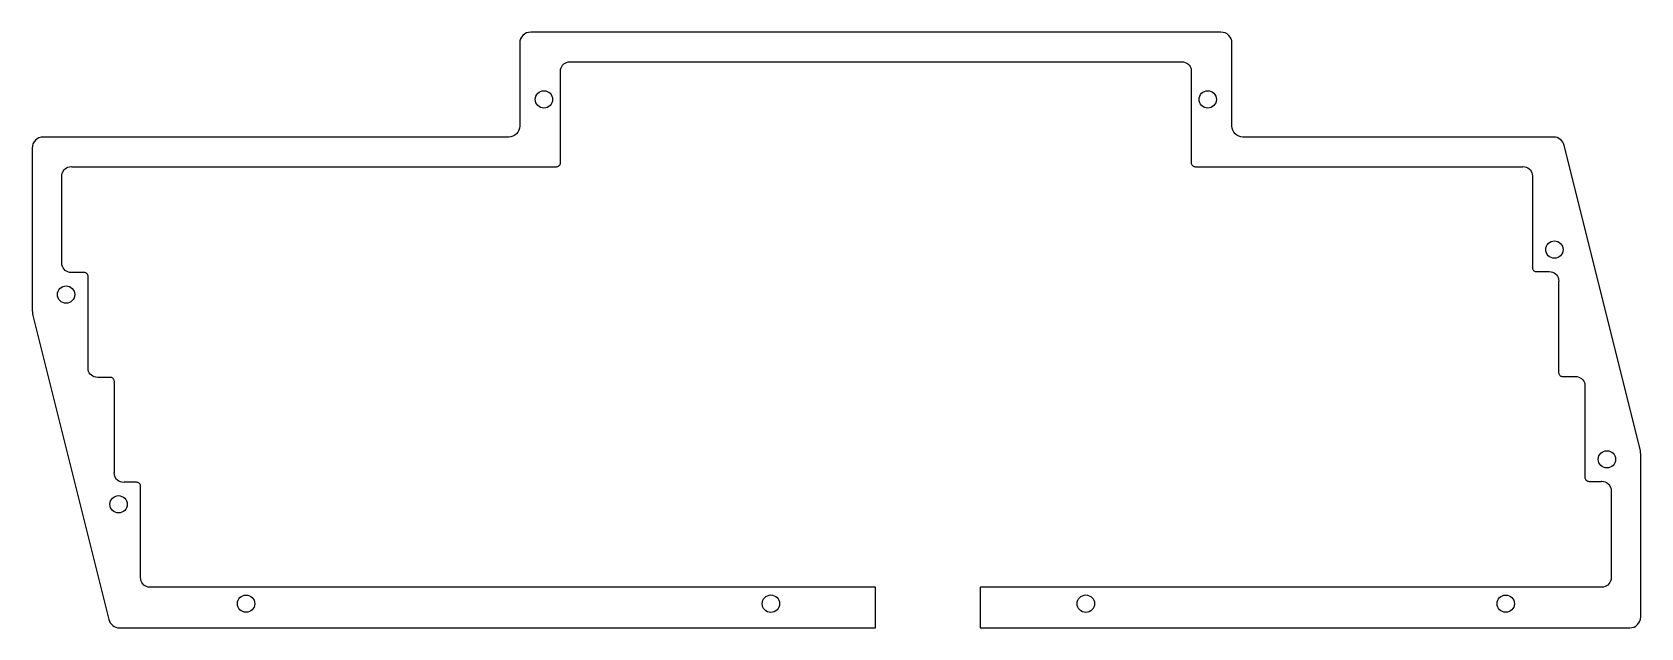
# Model space of a CAD drawing. Header units: millimetres. Extents: x -284 to 8, y -10 to 98.
import ezdxf

# ---------------------------------------------------------------- set-up
doc = ezdxf.new("R2010")
doc.units = ezdxf.units.MM
doc.layers.get('0').update_dxf_attribs({"linetype": 'CONTINUOUS'})

msp = doc.modelspace()

# ---------------------------------------------------------------- linework, layer by layer
msp.add_lwpolyline([(-130.89, -10), (-130.89, -2.61), (-262.49, -2.61), (-262.52, -2.62), (-262.88, -2.59), (-263.16, -2.51), (-263.43, -2.39), (-263.67, -2.22), (-263.87, -2.02), (-264.04, -1.78), (-264.16, -1.51), (-264.24, -1.23), (-264.27, -0.87), (-264.26, -0.84), (-264.26, 15.71), (-264.27, 15.84), (-264.3, 15.95), (-264.34, 16.05), (-264.4, 16.15), (-264.47, 16.23), (-264.55, 16.3), (-264.65, 16.36), (-264.75, 16.41), (-264.86, 16.43), (-264.99, 16.44), (-267.24, 16.44), (-267.27, 16.43), (-267.64, 16.46), (-267.92, 16.54), (-268.19, 16.66), (-268.43, 16.83), (-268.63, 17.03), (-268.8, 17.27), (-268.93, 17.54), (-269, 17.82), (-269.03, 18.19), (-269.02, 18.22), (-269.02, 34.76), (-269.03, 34.89), (-269.06, 35), (-269.1, 35.1), (-269.16, 35.2), (-269.23, 35.28), (-269.31, 35.35), (-269.41, 35.41), (-269.51, 35.46), (-269.62, 35.48), (-269.75, 35.49), (-272.01, 35.49), (-272.03, 35.48), (-272.4, 35.51), (-272.69, 35.59), (-272.95, 35.71), (-273.19, 35.88), (-273.4, 36.08), (-273.57, 36.32), (-273.69, 36.59), (-273.76, 36.87), (-273.8, 37.24), (-273.78, 37.27), (-273.78, 53.81), (-273.79, 53.94), (-273.82, 54.05), (-273.86, 54.15), (-273.92, 54.25), (-273.99, 54.33), (-274.08, 54.4), (-274.17, 54.46), (-274.27, 54.51), (-274.38, 54.53), (-274.51, 54.54), (-276.77, 54.54), (-276.8, 54.53), (-277.17, 54.56), (-277.45, 54.64), (-277.71, 54.76), (-277.95, 54.93), (-278.16, 55.13), (-278.33, 55.37), (-278.45, 55.64), (-278.53, 55.92), (-278.56, 56.28), (-278.55, 56.31), (-278.55, 71.98), (-278.56, 72.01), (-278.53, 72.38), (-278.45, 72.66), (-278.33, 72.93), (-278.16, 73.17), (-277.95, 73.37), (-277.71, 73.54), (-277.45, 73.66), (-277.17, 73.74), (-276.8, 73.77), (-276.77, 73.76), (-188.79, 73.76), (-188.66, 73.77), (-188.55, 73.8), (-188.45, 73.84), (-188.35, 73.9), (-188.27, 73.97), (-188.2, 74.05), (-188.14, 74.15), (-188.09, 74.25), (-188.07, 74.36), (-188.06, 74.49), (-188.06, 91.03), (-188.07, 91.06), (-188.04, 91.43), (-187.96, 91.71), (-187.84, 91.98), (-187.67, 92.22), (-187.47, 92.42), (-187.23, 92.59), (-186.96, 92.71), (-186.68, 92.79), (-186.3, 92.82), (-186.27, 92.81), (-75.38, 92.81), (-75.35, 92.82), (-74.97, 92.79), (-74.69, 92.71), (-74.42, 92.59), (-74.18, 92.42), (-73.98, 92.22), (-73.81, 91.98), (-73.69, 91.71), (-73.61, 91.43), (-73.58, 91.06), (-73.59, 91.03), (-73.59, 74.49), (-73.58, 74.36), (-73.55, 74.25), (-73.51, 74.15), (-73.45, 74.05), (-73.38, 73.97), (-73.3, 73.9), (-73.2, 73.84), (-73.1, 73.8), (-72.99, 73.77), (-72.86, 73.76), (-13.46, 73.76), (-13.43, 73.77), (-13.06, 73.74), (-12.78, 73.66), (-12.51, 73.54), (-12.27, 73.37), (-12.06, 73.17), (-11.9, 72.93), (-11.77, 72.66), (-11.7, 72.38), (-11.67, 72.03), (-11.68, 72), (-11.68, 55.44), (-11.67, 55.31), (-11.64, 55.2), (-11.6, 55.1), (-11.54, 55), (-11.47, 54.92), (-11.39, 54.85), (-11.29, 54.79), (-11.19, 54.75), (-11.08, 54.72), (-10.95, 54.71), (-8.69, 54.71), (-8.66, 54.72), (-8.3, 54.69), (-8.01, 54.61), (-7.75, 54.49), (-7.51, 54.32), (-7.3, 54.12), (-7.13, 53.88), (-7.01, 53.61), (-6.93, 53.33), (-6.9, 52.96), (-6.92, 52.93), (-6.92, 36.39), (-6.91, 36.26), (-6.88, 36.15), (-6.84, 36.05), (-6.78, 35.95), (-6.71, 35.87), (-6.62, 35.8), (-6.53, 35.74), (-6.42, 35.7), (-6.32, 35.67), (-6.19, 35.66), (-3.93, 35.66), (-3.9, 35.67), (-3.53, 35.64), (-3.25, 35.56), (-2.99, 35.44), (-2.75, 35.27), (-2.54, 35.07), (-2.37, 34.83), (-2.25, 34.56), (-2.17, 34.28), (-2.14, 33.94), (-2.15, 33.91), (-2.15, 17.34), (-2.14, 17.21), (-2.12, 17.1), (-2.07, 17), (-2.02, 16.9), (-1.94, 16.82), (-1.86, 16.75), (-1.76, 16.69), (-1.66, 16.65), (-1.55, 16.62), (-1.42, 16.61), (0.83, 16.61), (0.86, 16.62), (1.23, 16.59), (1.51, 16.51), (1.78, 16.39), (2.02, 16.22), (2.22, 16.02), (2.39, 15.78), (2.51, 15.51), (2.59, 15.23), (2.62, 14.85), (2.61, 14.82), (2.61, -0.83), (2.62, -0.86), (2.59, -1.23), (2.51, -1.51), (2.39, -1.78), (2.22, -2.02), (2.02, -2.22), (1.78, -2.39), (1.51, -2.51), (1.23, -2.59), (0.87, -2.62), (0.84, -2.61), (-111.89, -2.61), (-111.89, -10), (6, -10, 0.414214), (8, -8), (8, 21.23, 0.061163), (7.85, 22.44), (-5.91, 77.63, 0.344328), (-7.85, 79.15), (-64.2, 79.15, -0.414214), (-66.2, 81.15), (-66.2, 96.2, 0.414214), (-68.2, 98.2), (-193.45, 98.2, 0.414214), (-195.45, 96.2), (-195.45, 81.15, -0.414214), (-197.45, 79.15), (-281.94, 79.15, 0.414214), (-283.94, 77.15), (-283.94, 47.92, 0.061163), (-283.79, 46.71), (-270.03, -8.48, 0.344328), (-268.09, -10)], format="xyb", close=True)
for centre, radius in [((-191.06, 85.98), 1.57), ((-70.59, 85.98), 1.57), ((-7.68, 58.71), 1.57), ((-277.78, 50.54), 1.57), ((1.85, 20.61), 1.57), ((-268.26, 12.44), 1.57), ((-245.12, -5.61), 1.57), ((-149.88, -5.61), 1.58), ((-92.72, -5.61), 1.58), ((-16.52, -5.61), 1.57)]:
    msp.add_circle(centre, radius)

doc.saveas('drawing.dxf')
